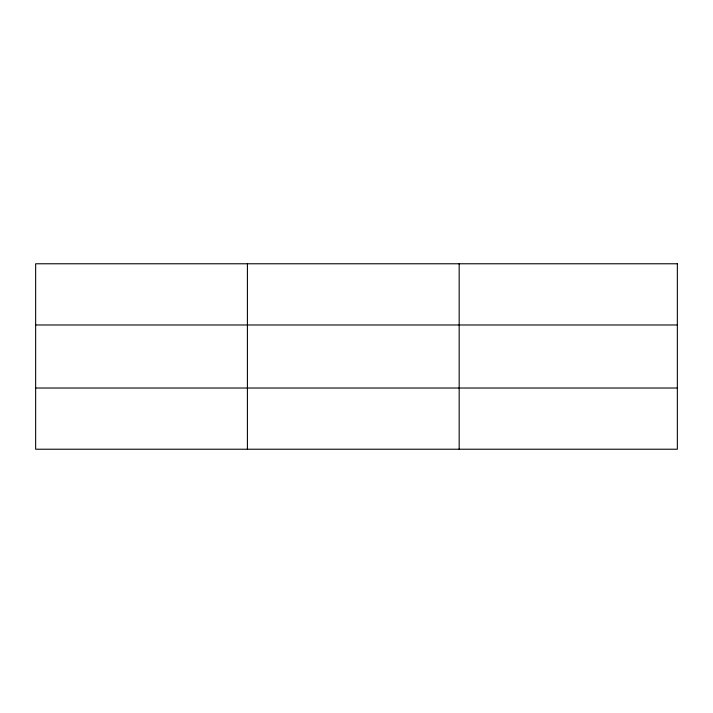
<?xml version="1.0" encoding="UTF-8"?>
<svg xmlns="http://www.w3.org/2000/svg" width="713" height="713" viewBox="0 0 713 713"><rect width="100%" height="100%" fill="white"/><g stroke="black" fill="none" stroke-linecap="round" stroke-linejoin="round"><path stroke-width="1.07" d="M247.411 449.226L247.411 263.774M459.172 449.226L459.172 263.774M35.65 324.976L677.35 324.976M35.65 388.024L677.35 388.024M677.35 263.774L677.35 449.226L35.65 449.226L35.65 263.774L677.35 263.774"/></g></svg>
